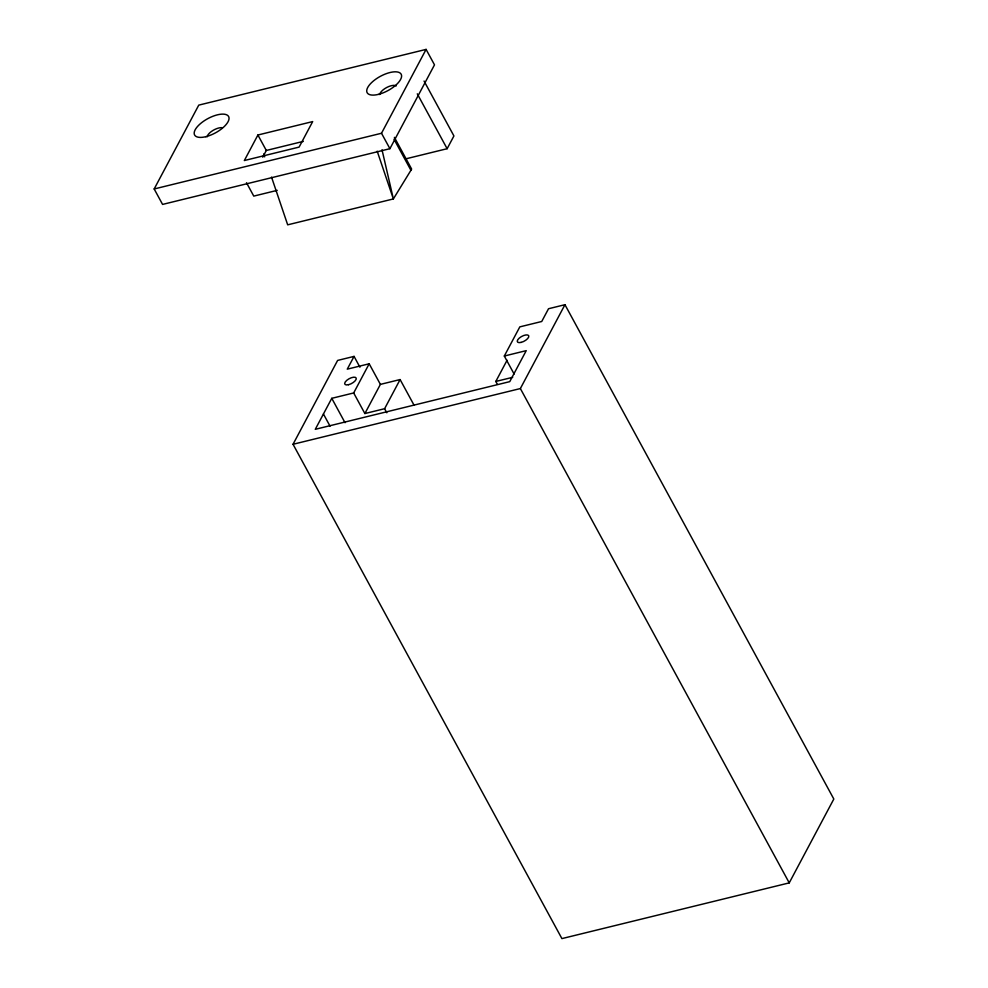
<?xml version="1.0" encoding="UTF-8"?>
<svg xmlns="http://www.w3.org/2000/svg" width="988" height="988" viewBox="0 0 988 988"><rect width="100%" height="100%" fill="white"/><g stroke="black" fill="none" stroke-linecap="round" stroke-linejoin="round"><path stroke-width="1.48" d="M154.177 188.967L198.761 105.123L426.087 49.4L434.498 64.85L389.914 148.694L162.575 204.417L154.177 188.967L381.504 133.257L426.087 49.4M257.905 135.01L244.332 160.538L299.105 147.101L312.677 121.586L257.905 135.01L266.303 150.46L262.734 157.178M271.527 177.099L287.681 224.832L393.36 198.934L411.65 169.084L394.397 137.357M406.056 158.784L447.132 148.706L453.924 135.949L424.062 81.053M514.118 374.044L504.312 356.026L519.824 326.867L541.733 321.495L548.525 308.738L564.951 304.699L833.823 799.033L789.239 882.877L561.913 938.6L293.041 444.279L337.624 360.422L354.062 356.396L359.941 367.215M353.679 392.952L364.881 413.552L380.392 384.381L369.179 363.782L353.679 392.952L331.77 398.325L315.283 429.311L509.746 381.64L526.234 350.654L504.312 356.026M354.062 356.396L347.27 369.154L369.179 363.782M364.881 413.552L384.604 408.711L400.103 379.553L414.12 405.315M497.273 384.159L495.803 381.454L507.079 360.25M293.041 444.279L520.367 388.556L564.951 304.699M266.303 150.46L303.316 141.383M277.245 190.351L253.768 196.106L246.494 182.718M380.392 384.381L400.103 379.553M495.803 381.454L512.698 377.317M417.282 93.823L447.132 148.706M394.014 139.197L410.971 170.368M381.504 133.257L389.914 148.694M520.367 388.556L789.239 882.877M384.604 408.711L386.802 412.762M331.77 398.325L345.034 422.716M323.434 413.997L330.066 426.186M377.194 151.189L393.36 198.934L382.01 149.756M263.697 153.955L264.673 156.845M207.122 136.838A9.67 4.038 -28.5 0 1 213.124 130.354A9.67 4.038 -28.5 0 1 222.436 127.724M379.676 94.539A9.67 4.038 -28.5 0 1 386.777 87.45A9.67 4.038 -28.5 0 1 396.237 85.894M348.542 384.703A6.447 2.692 -28.5 0 0 356.186 378.071A6.447 2.692 -28.5 0 0 346.702 380.392A6.447 2.692 -28.5 0 0 348.542 384.703M521.084 342.404A6.447 2.692 -28.5 0 0 528.741 335.772A6.447 2.692 -28.5 0 0 519.256 338.106A6.447 2.692 -28.5 0 0 521.084 342.404M205.8 136.69A19.352 8.077 -28.5 0 0 228.747 116.794A19.352 8.077 -28.5 0 0 200.292 123.772A19.352 8.077 -28.5 0 0 205.8 136.69M378.355 94.391A19.352 8.077 -28.5 0 0 401.301 74.495A19.352 8.077 -28.5 0 0 372.834 81.473A19.352 8.077 -28.5 0 0 378.355 94.391"/></g></svg>
